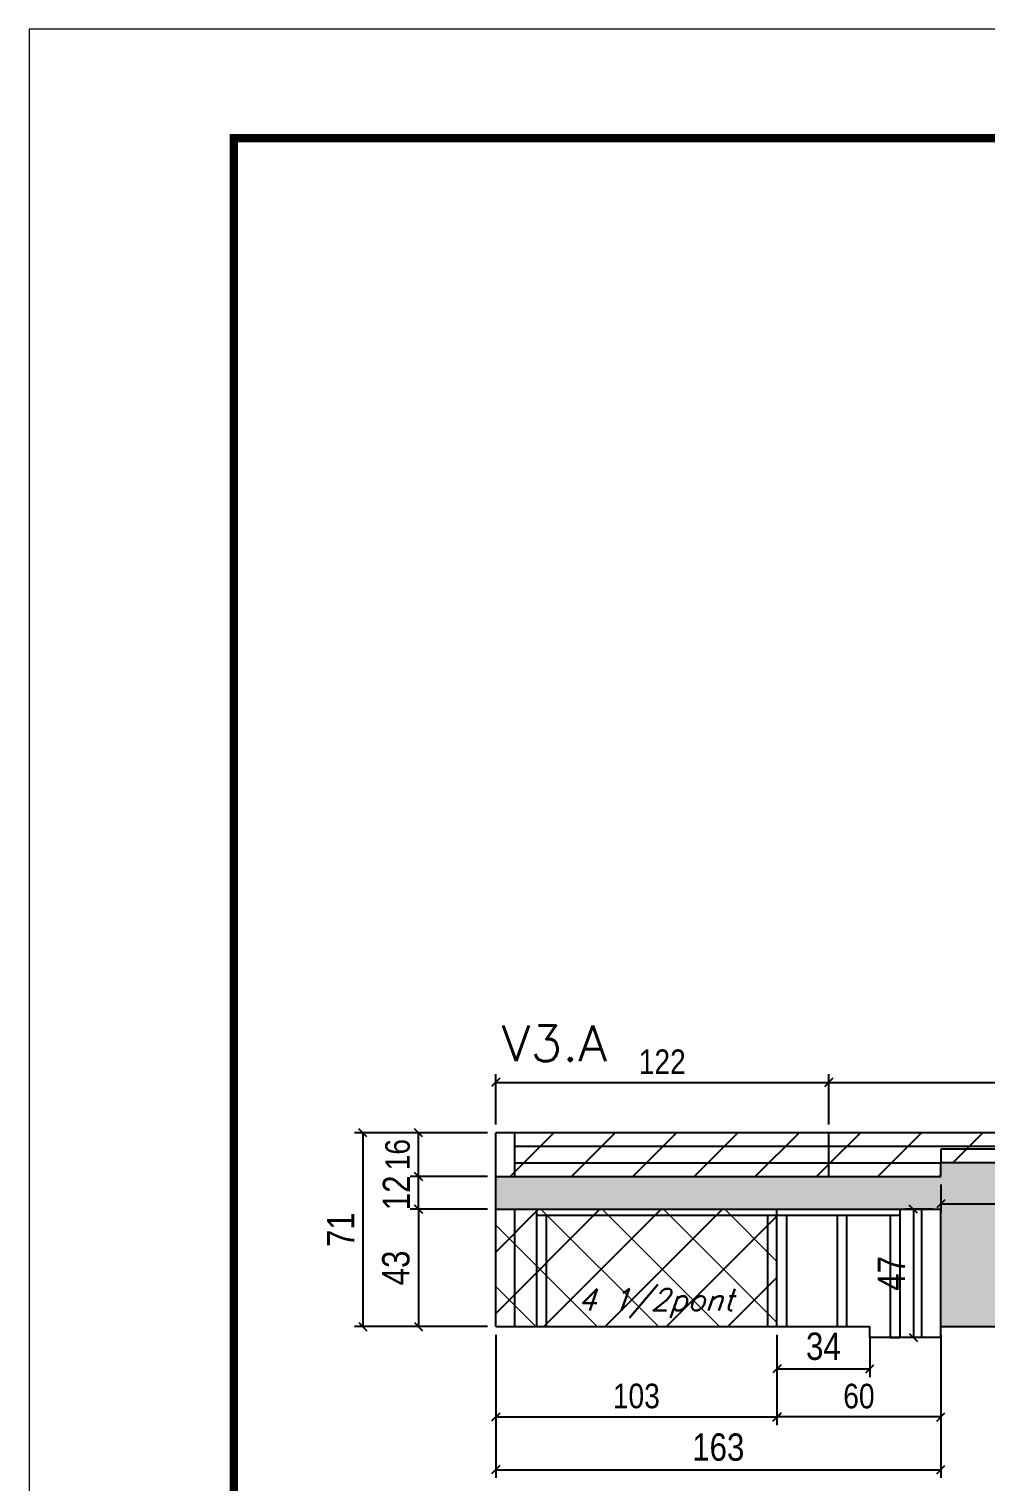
# Model space of a CAD drawing. Extents: x -10448 to -1189, y -11772 to 17235.
# Drawn here: x -5680 to -5329, y 15164 to 15696 of the extents above; entities that cross this region are included whole.
import ezdxf

# ---------------------------------------------------------------- set-up
doc = ezdxf.new("R2010")
doc.units = 0
doc.linetypes.add('DASHED', pattern=[0.75, 0.5, -0.25])
for name, color, linetype in [('COTA', 241, 'Continuous'), ('Painéis', 200, 'Continuous'), ('Reaproveitamento', 251, 'Continuous'), ('SARR_2.2x7', 40, 'Continuous'), ('SARR_3.5x7', 81, 'Continuous'), ('SARR_EDITAR', 141, 'Continuous'), ('texto', 7, 'Continuous')]:
    doc.layers.add(name, color=color, linetype=linetype)
for name, color, linetype, lineweight in [('Folhas', 255, 'Continuous', 9), ('Hachura', 251, 'Continuous', 9), ('SARRAFO DE PRESSAO', 251, 'DASHED', 9), ('Texto Seção', 7, 'Continuous', 15)]:
    doc.layers.add(name, color=color, linetype=linetype, lineweight=lineweight)
doc.styles.add('COTA TECNICA', font='techl___.ttf', dxfattribs={"height": 10})
doc.styles.add('COTA TECNICA-50', font='techl___.ttf', dxfattribs={"height": 9})
doc.styles.add('REGUA-120', font='ROMANS.shx', dxfattribs={"height": 15})
doc.styles.add('Romans', font='romans.shx')
doc.dimstyles.new('COTA PAINEL-50', dxfattribs={"dimtxt": 9, "dimasz": 3, "dimexe": 3, "dimexo": 3, "dimgap": 3, "dimtad": 1, "dimdec": 1, "dimzin": 12, "dimdsep": 46, "dimtxsty": 'COTA TECNICA-50', "dimblk1": 'OBLIQUE', "dimblk2": 'OBLIQUE', "dimsah": 1, "dimcen": 0.9, "dimclrd": 4, "dimclre": 4, "dimclrt": 240, "dimadec": 1, "dimazin": 3, "dimtfac": 1, "dimtdec": 1, "dimtmove": 0, "dimatfit": 3, "dimfxl": 1, "dimtolj": 1, "dimtzin": 12, "dimarcsym": 0})
doc.dimstyles.new('PAINEL', dxfattribs={"dimtxt": 10, "dimasz": 3, "dimexe": 3, "dimexo": 3, "dimgap": 3, "dimtad": 1, "dimdec": 1, "dimzin": 12, "dimdsep": 46, "dimtxsty": 'COTA TECNICA', "dimblk1": 'OBLIQUE', "dimblk2": 'OBLIQUE', "dimsah": 1, "dimcen": 0.9, "dimclrd": 4, "dimclre": 4, "dimclrt": 240, "dimadec": 1, "dimazin": 3, "dimtfac": 1, "dimtdec": 1, "dimtmove": 0, "dimatfit": 3, "dimfxl": 1, "dimtolj": 1, "dimtzin": 12, "dimarcsym": 0})
pattern_1 = [(45, (-139455.783, -9207.377), (-11.2253202, 11.2253202), [])]

# ---------------------------------------------------------------- blocks, each defined once
blk = doc.blocks.new('9999999999')
at = {"layer": 'Folhas'}
blk.add_lwpolyline([(98138.98, 34190.21), (99623.98, 34190.21), (99623.98, 35240.21), (98138.98, 35240.21)], close=True, dxfattribs=at)
at = {"layer": 'Folhas', "color": 30, "const_width": 3}
blk.add_lwpolyline([(98213.98, 34230.21), (99583.98, 34230.21), (99583.98, 35200.21), (98213.98, 35200.21)], close=True, dxfattribs=at)
blk = doc.blocks.new('_Oblique')
at = {"color": 0, "linetype": 'ByBlock', "lineweight": -2}
blk.add_line((-0.5, -0.5), (0.5, 0.5), dxfattribs=at)
blk = doc.blocks.new('*D133')
at = {"layer": 'COTA', "color": 4, "linetype": 'ByBlock', "lineweight": -2, "transparency": 16777216}
for p, q in [((-5508.94, 15217.41), (-5508.94, 15165.01)), ((-5345.94, 15217.41), (-5345.94, 15165.01)), ((-5508.94, 15168.01), (-5345.94, 15168.01))]:
    blk.add_line(p, q, dxfattribs=at)
at = {"layer": 'Defpoints', "color": 0, "linetype": 'ByBlock', "transparency": 16777216}
for p in [(-5508.94, 15220.41), (-5345.94, 15220.41), (-5345.94, 15168.01)]:
    blk.add_point(p, dxfattribs=at)
at = {"layer": 'COTA', "color": 4, "linetype": 'ByBlock', "lineweight": -2, "transparency": 16777216, "xscale": 3, "yscale": 3, "zscale": 3, "rotation": 180}
blk.add_blockref('_Oblique', (-5508.94, 15168.01), dxfattribs=at)
at = {"layer": 'COTA', "color": 4, "linetype": 'ByBlock', "lineweight": -2, "transparency": 16777216, "xscale": 3, "yscale": 3, "zscale": 3}
blk.add_blockref('_Oblique', (-5345.94, 15168.01), dxfattribs=at)
at = {"layer": 'COTA', "color": 240, "linetype": 'ByBlock', "transparency": 16777216, "insert": (-5427.44, 15176.23), "char_height": 10, "attachment_point": 5, "style": 'COTA TECNICA'}
blk.add_mtext('\\A1;163', dxfattribs=at)
blk = doc.blocks.new('*D109')
at = {"layer": 'COTA', "color": 4, "linetype": 'ByBlock', "lineweight": -2, "transparency": 16777216}
for p, q in [((-5511.94, 15263.41), (-5540.22, 15263.41)), ((-5537.22, 15263.41), (-5537.22, 15220.41)), ((-5511.94, 15220.41), (-5540.22, 15220.41))]:
    blk.add_line(p, q, dxfattribs=at)
at = {"layer": 'Defpoints', "color": 0, "linetype": 'ByBlock', "transparency": 16777216}
for p in [(-5508.94, 15263.41), (-5537.22, 15220.41), (-5508.94, 15220.41)]:
    blk.add_point(p, dxfattribs=at)
at = {"layer": 'COTA', "color": 4, "linetype": 'ByBlock', "lineweight": -2, "transparency": 16777216, "xscale": 3, "yscale": 3, "zscale": 3}
for p, rotation in [((-5537.22, 15263.41), 90), ((-5537.22, 15220.41), 270)]:
    blk.add_blockref('_Oblique', p, dxfattribs=dict(at, rotation=rotation))
at = {"layer": 'COTA', "color": 240, "linetype": 'ByBlock', "transparency": 16777216, "insert": (-5545.44, 15241.91), "char_height": 10, "attachment_point": 5, "rotation": 90, "style": 'COTA TECNICA'}
blk.add_mtext('\\A1;43', dxfattribs=at)
blk = doc.blocks.new('*D110')
at = {"layer": 'COTA', "color": 4, "linetype": 'ByBlock', "lineweight": -2, "transparency": 16777216}
for p, q in [((-5511.94, 15275.41), (-5540.22, 15275.41)), ((-5537.22, 15263.41), (-5537.22, 15275.41)), ((-5511.94, 15263.41), (-5540.22, 15263.41))]:
    blk.add_line(p, q, dxfattribs=at)
at = {"layer": 'Defpoints', "color": 0, "linetype": 'ByBlock', "transparency": 16777216}
for p in [(-5537.22, 15275.41), (-5508.94, 15275.41), (-5508.94, 15263.41)]:
    blk.add_point(p, dxfattribs=at)
at = {"layer": 'COTA', "color": 4, "linetype": 'ByBlock', "lineweight": -2, "transparency": 16777216, "xscale": 3, "yscale": 3, "zscale": 3}
for p, rotation in [((-5537.22, 15275.41), 90), ((-5537.22, 15263.41), 270)]:
    blk.add_blockref('_Oblique', p, dxfattribs=dict(at, rotation=rotation))
at = {"layer": 'COTA', "color": 240, "linetype": 'ByBlock', "transparency": 16777216, "insert": (-5545.28, 15269.41), "char_height": 10, "attachment_point": 5, "rotation": 90, "style": 'COTA TECNICA'}
blk.add_mtext('\\A1;12', dxfattribs=at)
blk = doc.blocks.new('*D111')
at = {"layer": 'COTA', "color": 4, "linetype": 'ByBlock', "lineweight": -2, "transparency": 16777216}
for p, q in [((-5511.94, 15291.41), (-5560.58, 15291.41)), ((-5557.58, 15291.41), (-5557.58, 15220.41)), ((-5511.94, 15220.41), (-5560.58, 15220.41))]:
    blk.add_line(p, q, dxfattribs=at)
at = {"layer": 'Defpoints', "color": 0, "linetype": 'ByBlock', "transparency": 16777216}
for p in [(-5508.94, 15291.41), (-5557.58, 15220.41), (-5508.94, 15220.41)]:
    blk.add_point(p, dxfattribs=at)
at = {"layer": 'COTA', "color": 4, "linetype": 'ByBlock', "lineweight": -2, "transparency": 16777216, "xscale": 3, "yscale": 3, "zscale": 3}
for p, rotation in [((-5557.58, 15291.41), 90), ((-5557.58, 15220.41), 270)]:
    blk.add_blockref('_Oblique', p, dxfattribs=dict(at, rotation=rotation))
at = {"layer": 'COTA', "color": 240, "linetype": 'ByBlock', "transparency": 16777216, "insert": (-5565.65, 15255.91), "char_height": 10, "attachment_point": 5, "rotation": 90, "style": 'COTA TECNICA'}
blk.add_mtext('\\A1;71', dxfattribs=at)
blk = doc.blocks.new('*D112')
at = {"layer": 'COTA', "color": 4, "linetype": 'ByBlock', "lineweight": -2, "transparency": 16777216}
for p, q in [((-5511.94, 15291.41), (-5540.22, 15291.41)), ((-5537.22, 15275.41), (-5537.22, 15291.41)), ((-5511.94, 15275.41), (-5540.22, 15275.41))]:
    blk.add_line(p, q, dxfattribs=at)
at = {"layer": 'Defpoints', "color": 0, "linetype": 'ByBlock', "transparency": 16777216}
for p in [(-5537.22, 15291.41), (-5508.94, 15291.41), (-5508.94, 15275.41)]:
    blk.add_point(p, dxfattribs=at)
at = {"layer": 'COTA', "color": 4, "linetype": 'ByBlock', "lineweight": -2, "transparency": 16777216, "xscale": 3, "yscale": 3, "zscale": 3}
for p, rotation in [((-5537.22, 15291.41), 90), ((-5537.22, 15275.41), 270)]:
    blk.add_blockref('_Oblique', p, dxfattribs=dict(at, rotation=rotation))
at = {"layer": 'COTA', "color": 240, "linetype": 'ByBlock', "transparency": 16777216, "insert": (-5544.81, 15283.41), "char_height": 9, "attachment_point": 5, "rotation": 90, "style": 'COTA TECNICA-50'}
blk.add_mtext('\\A1;16', dxfattribs=at)
blk = doc.blocks.new('*D118')
at = {"layer": 'COTA', "color": 4, "linetype": 'ByBlock', "lineweight": -2, "transparency": 16777216}
for p, q in [((-5508.94, 15294.41), (-5508.94, 15312.88)), ((-5508.94, 15309.88), (-5386.94, 15309.88)), ((-5386.94, 15294.41), (-5386.94, 15312.88))]:
    blk.add_line(p, q, dxfattribs=at)
at = {"layer": 'Defpoints', "color": 0, "linetype": 'ByBlock', "transparency": 16777216}
for p in [(-5386.94, 15309.88), (-5508.94, 15291.41), (-5386.94, 15291.41)]:
    blk.add_point(p, dxfattribs=at)
at = {"layer": 'COTA', "color": 4, "linetype": 'ByBlock', "lineweight": -2, "transparency": 16777216, "xscale": 3, "yscale": 3, "zscale": 3, "rotation": 180}
blk.add_blockref('_Oblique', (-5508.94, 15309.88), dxfattribs=at)
at = {"layer": 'COTA', "color": 4, "linetype": 'ByBlock', "lineweight": -2, "transparency": 16777216, "xscale": 3, "yscale": 3, "zscale": 3}
blk.add_blockref('_Oblique', (-5386.94, 15309.88), dxfattribs=at)
at = {"layer": 'COTA', "color": 240, "linetype": 'ByBlock', "transparency": 16777216, "insert": (-5447.94, 15317.43), "char_height": 9, "attachment_point": 5, "style": 'COTA TECNICA-50'}
blk.add_mtext('\\A1;122', dxfattribs=at)
blk = doc.blocks.new('*D119')
at = {"layer": 'COTA', "color": 4, "linetype": 'ByBlock', "lineweight": -2, "transparency": 16777216}
for p, q in [((-5386.94, 15294.41), (-5386.94, 15312.88)), ((-5386.94, 15309.88), (-5230.9, 15309.88)), ((-5230.9, 15294.41), (-5230.9, 15312.88))]:
    blk.add_line(p, q, dxfattribs=at)
at = {"layer": 'Defpoints', "color": 0, "linetype": 'ByBlock', "transparency": 16777216}
for p in [(-5230.9, 15309.88), (-5386.94, 15291.41), (-5230.9, 15291.41)]:
    blk.add_point(p, dxfattribs=at)
at = {"layer": 'COTA', "color": 4, "linetype": 'ByBlock', "lineweight": -2, "transparency": 16777216, "xscale": 3, "yscale": 3, "zscale": 3, "rotation": 180}
blk.add_blockref('_Oblique', (-5386.94, 15309.88), dxfattribs=at)
at = {"layer": 'COTA', "color": 4, "linetype": 'ByBlock', "lineweight": -2, "transparency": 16777216, "xscale": 3, "yscale": 3, "zscale": 3}
blk.add_blockref('_Oblique', (-5230.9, 15309.88), dxfattribs=at)
at = {"layer": 'COTA', "color": 240, "linetype": 'ByBlock', "transparency": 16777216, "insert": (-5308.92, 15317.48), "char_height": 9, "attachment_point": 5, "style": 'COTA TECNICA-50'}
blk.add_mtext('\\A1;156', dxfattribs=at)
blk = doc.blocks.new('*D126')
at = {"layer": 'COTA', "color": 4, "linetype": 'ByBlock', "lineweight": -2, "transparency": 16777216}
for p, q in [((-5230.9, 15277.41), (-5230.9, 15262.37)), ((-5345.94, 15272.41), (-5345.94, 15262.37)), ((-5345.94, 15265.37), (-5230.9, 15265.37))]:
    blk.add_line(p, q, dxfattribs=at)
at = {"layer": 'Defpoints', "color": 0, "linetype": 'ByBlock', "transparency": 16777216}
for p in [(-5230.9, 15280.41), (-5345.94, 15275.41), (-5230.9, 15265.37)]:
    blk.add_point(p, dxfattribs=at)
at = {"layer": 'COTA', "color": 4, "linetype": 'ByBlock', "lineweight": -2, "transparency": 16777216, "xscale": 3, "yscale": 3, "zscale": 3, "rotation": 180}
blk.add_blockref('_Oblique', (-5345.94, 15265.37), dxfattribs=at)
at = {"layer": 'COTA', "color": 4, "linetype": 'ByBlock', "lineweight": -2, "transparency": 16777216, "xscale": 3, "yscale": 3, "zscale": 3}
blk.add_blockref('_Oblique', (-5230.9, 15265.37), dxfattribs=at)
at = {"layer": 'COTA', "color": 240, "linetype": 'ByBlock', "transparency": 16777216, "insert": (-5288.42, 15272.97), "char_height": 9, "attachment_point": 5, "style": 'COTA TECNICA-50'}
blk.add_mtext('\\A1;115', dxfattribs=at)
blk = doc.blocks.new('*D129')
at = {"layer": 'COTA', "color": 4, "linetype": 'ByBlock', "lineweight": -2, "transparency": 16777216}
for p, q in [((-5405.94, 15217.41), (-5405.94, 15184.32)), ((-5345.94, 15213.41), (-5345.94, 15184.32)), ((-5345.94, 15187.32), (-5405.94, 15187.32))]:
    blk.add_line(p, q, dxfattribs=at)
at = {"layer": 'Defpoints', "color": 0, "linetype": 'ByBlock', "transparency": 16777216}
for p in [(-5405.94, 15220.41), (-5345.94, 15216.41), (-5405.94, 15187.32)]:
    blk.add_point(p, dxfattribs=at)
at = {"layer": 'COTA', "color": 4, "linetype": 'ByBlock', "lineweight": -2, "transparency": 16777216, "xscale": 3, "yscale": 3, "zscale": 3, "rotation": 180}
blk.add_blockref('_Oblique', (-5405.94, 15187.32), dxfattribs=at)
at = {"layer": 'COTA', "color": 4, "linetype": 'ByBlock', "lineweight": -2, "transparency": 16777216, "xscale": 3, "yscale": 3, "zscale": 3}
blk.add_blockref('_Oblique', (-5345.94, 15187.32), dxfattribs=at)
at = {"layer": 'COTA', "color": 240, "linetype": 'ByBlock', "transparency": 16777216, "insert": (-5375.94, 15194.91), "char_height": 9, "attachment_point": 5, "style": 'COTA TECNICA-50'}
blk.add_mtext('\\A1;60', dxfattribs=at)
blk = doc.blocks.new('*D130')
at = {"layer": 'COTA', "color": 4, "linetype": 'ByBlock', "lineweight": -2, "transparency": 16777216}
for p, q in [((-5508.94, 15217.41), (-5508.94, 15184.27)), ((-5405.94, 15217.41), (-5405.94, 15184.27)), ((-5405.94, 15187.27), (-5508.94, 15187.27))]:
    blk.add_line(p, q, dxfattribs=at)
at = {"layer": 'Defpoints', "color": 0, "linetype": 'ByBlock', "transparency": 16777216}
for p in [(-5508.94, 15220.41), (-5405.94, 15220.41), (-5508.94, 15187.27)]:
    blk.add_point(p, dxfattribs=at)
at = {"layer": 'COTA', "color": 4, "linetype": 'ByBlock', "lineweight": -2, "transparency": 16777216, "xscale": 3, "yscale": 3, "zscale": 3, "rotation": 180}
blk.add_blockref('_Oblique', (-5508.94, 15187.27), dxfattribs=at)
at = {"layer": 'COTA', "color": 4, "linetype": 'ByBlock', "lineweight": -2, "transparency": 16777216, "xscale": 3, "yscale": 3, "zscale": 3}
blk.add_blockref('_Oblique', (-5405.94, 15187.27), dxfattribs=at)
at = {"layer": 'COTA', "color": 240, "linetype": 'ByBlock', "transparency": 16777216, "insert": (-5457.44, 15194.96), "char_height": 9, "attachment_point": 5, "style": 'COTA TECNICA-50'}
blk.add_mtext('\\A1;103', dxfattribs=at)
blk = doc.blocks.new('*D115')
at = {"layer": 'COTA', "color": 4, "lineweight": -2, "transparency": 16777216}
for p, q in [((-5405.94, 15217.07), (-5405.94, 15201.94)), ((-5371.94, 15217.07), (-5371.94, 15201.94)), ((-5405.94, 15204.94), (-5371.94, 15204.94))]:
    blk.add_line(p, q, dxfattribs=at)
at = {"layer": 'Defpoints', "color": 0, "transparency": 16777216}
for p in [(-5405.94, 15220.07), (-5371.94, 15220.07), (-5371.94, 15204.94)]:
    blk.add_point(p, dxfattribs=at)
at = {"layer": 'COTA', "color": 4, "lineweight": -2, "transparency": 16777216, "xscale": 3, "yscale": 3, "zscale": 3, "rotation": 180}
blk.add_blockref('_Oblique', (-5405.94, 15204.94), dxfattribs=at)
at = {"layer": 'COTA', "color": 4, "lineweight": -2, "transparency": 16777216, "xscale": 3, "yscale": 3, "zscale": 3}
blk.add_blockref('_Oblique', (-5371.94, 15204.94), dxfattribs=at)
at = {"layer": 'COTA', "color": 240, "transparency": 16777216, "insert": (-5388.94, 15213.16), "char_height": 10, "attachment_point": 5, "style": 'COTA TECNICA'}
blk.add_mtext('\\A1;34', dxfattribs=at)
blk = doc.blocks.new('*D116')
at = {"layer": 'COTA', "color": 4, "lineweight": -2, "transparency": 16777216}
for p, q in [((-5348.94, 15263.41), (-5358.99, 15263.41)), ((-5355.99, 15263.41), (-5355.99, 15216.41)), ((-5348.94, 15216.41), (-5358.99, 15216.41))]:
    blk.add_line(p, q, dxfattribs=at)
at = {"layer": 'Defpoints', "color": 0, "transparency": 16777216}
for p in [(-5345.94, 15263.41), (-5355.99, 15216.41), (-5345.94, 15216.41)]:
    blk.add_point(p, dxfattribs=at)
at = {"layer": 'COTA', "color": 4, "lineweight": -2, "transparency": 16777216, "xscale": 3, "yscale": 3, "zscale": 3}
for p, rotation in [((-5355.99, 15263.41), 90), ((-5355.99, 15216.41), 270)]:
    blk.add_blockref('_Oblique', p, dxfattribs=dict(at, rotation=rotation))
at = {"layer": 'COTA', "color": 240, "transparency": 16777216, "insert": (-5364.06, 15239.91), "char_height": 10, "attachment_point": 5, "rotation": 90, "style": 'COTA TECNICA'}
blk.add_mtext('\\A1;47', dxfattribs=at)

msp = doc.modelspace()

# ---------------------------------------------------------------- hatches: boundary and pattern name
at = {"layer": 'COTA', "linetype": 'ByBlock'}
h = msp.add_hatch(dxfattribs=at)
h.set_pattern_fill('AR-CONC', color=256, scale=0.03)
h.set_pattern_definition([(50, (-139455.7827, -9207.3767), (5.46554007, -0.47817257), [0.5715, -6.2865]), (355, (-139455.7827, -9207.3767), (-1.05730264, 5.73170536), [0.4572, -5.02921753]), (100.4514447, (-139455.327, -9207.4165), (4.40823741, 5.25353256), [0.48570026, -5.34270734]), (46.1842, (-139455.783, -9205.8527), (8.13237123, -1.26126984), [0.85725, -9.42975]), (96.6355576, (-139455.105, -9205.958), (7.122124, 7.42278374), [0.7285507, -8.01406824]), (351.184151, (-139455.783, -9205.853), (7.122124, 7.42278374), [0.685799, -7.54379196]), (21, (-139455.0207, -9206.2337), (4.54843174, -3.06795595), [0.5715, -6.2865]), (326, (-139455.0207, -9206.2337), (1.85406085, 5.52563898), [0.4572, -5.0292]), (71.451445, (-139454.6417, -9206.4893), (6.40249258, 2.45768307), [0.48570026, -5.34269813]), (37.5, (-139455.7827, -9207.3767), (0.092658098, 2.536651166), [0, -4.96824, 0, -5.1054, 0, -5.04825]), (7.5, (-139455.7827, -9207.3767), (2.004589875, 3.005417245), [0, -2.91084, 0, -4.85394, 0, -1.92405]), (327.5, (-139457.482, -9207.3767), (4.067717855, -0.17186232), [0, -1.905, 0, -5.9436, 0, -7.8867]), (317.5, (-139458.244, -9207.3767), (4.44387544, 0.76279473), [0, -2.4765, 0, -3.94716, 0, -5.6007])])
h.paths.add_polyline_path([(-5318.9, 15262.41), (-4854.4, 15262.41), (-4366.4, 15262.41), (-4366.4, 15280.41), (-4854.4, 15280.41), (-5242.4, 15280.41), (-5345.94, 15280.41), (-5345.94, 15275.41), (-5508.94, 15275.41), (-5508.94, 15263.41), (-5345.94, 15263.41), (-5345.94, 15220.41), (-5318.9, 15220.41)])
at = {"layer": 'Hachura', "linetype": 'ByBlock'}
h = msp.add_hatch(dxfattribs=at)
h.set_pattern_fill('ANSI37', color=256, scale=5)
h.set_pattern_definition([(45, (-139455.783, -9207.377), (-11.2253202, 11.2253202), []), (135, (-139455.783, -9207.377), (-11.2253202, -11.2253202), [])])
h.paths.add_polyline_path([(-5405.94, 15220.41), (-5405.94, 15263.41), (-5508.94, 15263.41), (-5508.94, 15220.41)])
at = {"layer": 'Reaproveitamento', "linetype": 'ByBlock'}
h = msp.add_hatch(dxfattribs=at)
h.set_pattern_fill('ANSI31', color=256, scale=5)
h.set_pattern_definition(pattern_1)
h.paths.add_polyline_path([(-5508.94, 15291.41), (-5508.94, 15275.41), (-5386.94, 15275.41), (-5386.94, 15291.41)])
h = msp.add_hatch(dxfattribs=at)
h.set_pattern_fill('ANSI31', color=256, scale=5)
h.set_pattern_definition(pattern_1)
h.paths.add_polyline_path([(-5345.94, 15275.41), (-5345.94, 15280.41), (-5230.9, 15280.41), (-5230.9, 15291.41), (-5386.94, 15291.41), (-5386.94, 15275.41)])
h = msp.add_hatch(dxfattribs=at)
h.set_pattern_fill('ANSI31', color=256, scale=5)
h.set_pattern_definition(pattern_1)
h.paths.add_polyline_path([(-5508.94, 15263.41), (-5508.94, 15220.41), (-5405.94, 15220.41), (-5405.94, 15263.41)])

# ---------------------------------------------------------------- linework, layer by layer
at = {"layer": 'COTA', "linetype": 'ByBlock'}
for p, q in [((-5508.94, 15263.41), (-5508.94, 15275.41)), ((-5345.94, 15220.41), (-5318.9, 15220.41))]:
    msp.add_line(p, q, dxfattribs=at)
at = {"layer": 'Painéis', "linetype": 'ByBlock'}
for p, q in [((-5508.94, 15275.41), (-5508.94, 15291.41)), ((-5386.94, 15275.41), (-5386.94, 15291.41)), ((-5345.94, 15275.41), (-5345.94, 15280.41)), ((-5508.94, 15275.41), (-5345.94, 15275.41)), ((-5508.94, 15263.41), (-5345.94, 15263.41)), ((-5508.94, 15220.41), (-5508.94, 15263.41)), ((-5405.94, 15220.41), (-5405.94, 15263.41)), ((-5345.94, 15216.41), (-5345.94, 15263.41)), ((-5508.94, 15220.41), (-5371.94, 15220.41)), ((-5371.94, 15216.41), (-5371.94, 15220.41))]:
    msp.add_line(p, q, dxfattribs=at)
at = {"layer": 'Painéis', "linetype": 'Continuous'}
for p, q in [((-5230.9, 15291.41), (-5508.94, 15291.41)), ((-5345.94, 15216.41), (-5371.94, 15216.41))]:
    msp.add_line(p, q, dxfattribs=at)
msp.add_lwpolyline([(-5230.9, 15280.41), (-5345.94, 15280.41)], dxfattribs=at)
at = {"layer": 'SARR_2.2x7', "linetype": 'Continuous'}
for p, q in [((-5501.94, 15275.41), (-5501.94, 15291.41)), ((-5501.94, 15220.41), (-5501.94, 15263.41)), ((-5352.94, 15216.41), (-5352.94, 15263.41)), ((-5493.94, 15261.21), (-5360.94, 15261.21))]:
    msp.add_line(p, q, dxfattribs=at)
at = {"layer": 'SARR_3.5x7'}
for p, q in [((-5493.94, 15263.41), (-5493.94, 15220.41)), ((-5360.94, 15263.41), (-5360.94, 15216.41)), ((-5490.44, 15261.21), (-5490.44, 15220.41)), ((-5409.44, 15261.21), (-5409.44, 15220.41)), ((-5402.44, 15261.21), (-5402.44, 15220.41)), ((-5383.94, 15261.21), (-5383.94, 15220.41)), ((-5380.44, 15261.21), (-5380.44, 15220.41)), ((-5364.44, 15261.21), (-5364.44, 15216.41)), ((-5493.94, 15220.41), (-5490.44, 15220.41)), ((-5364.44, 15216.41), (-5360.94, 15216.41))]:
    msp.add_line(p, q, dxfattribs=at)
at = {"layer": 'SARR_EDITAR', "linetype": 'Continuous'}
for p, q in [((-5230.9, 15286.41), (-5501.94, 15286.41)), ((-5345.94, 15285.41), (-5345.94, 15280.41))]:
    msp.add_line(p, q, dxfattribs=at)
at = {"layer": 'SARR_EDITAR', "linetype": 'ByBlock'}
msp.add_line((-5501.94, 15280.41), (-5345.94, 15280.41), dxfattribs=at)
at = {"layer": 'SARR_EDITAR', "linetype": 'Continuous'}
msp.add_lwpolyline([(-5230.9, 15285.41), (-5345.94, 15285.41)], dxfattribs=at)

# ---------------------------------------------------------------- block references
at = {"layer": 'SARRAFO DE PRESSAO', "color": 6, "linetype": 'ByBlock'}
msp.add_blockref('9999999999', (-103818.76, -19544.55), dxfattribs=at)

# ---------------------------------------------------------------- texts
at = {"layer": 'texto', "color": 2, "insert": (-5450.33, 15228.95), "char_height": 8, "attachment_point": 5, "style": 'Romans'}
msp.add_mtext('{\\Q19;\\C256;4 1/2pont}', dxfattribs=at)
at = {"layer": 'Texto Seção', "style": 'REGUA-120', "width": 1.05}
msp.add_text('V3.A', height=13, dxfattribs=at).set_placement((-5506.74, 15317.69))

# ---------------------------------------------------------------- dimensions: what is measured, and where the dimension line sits
at = {"layer": 'COTA', "linetype": 'ByBlock'}
for base, p1, p2, dimstyle, picture, middle in [((-5386.94, 15309.88), (-5508.94, 15291.41), (-5386.94, 15291.41), 'COTA PAINEL-50', '*D118', (-5447.94, 15317.43)), ((-5230.9, 15265.37), (-5345.94, 15275.41), (-5230.9, 15280.41), 'COTA PAINEL-50', '*D126', (-5288.42, 15272.97)), ((-5345.94, 15168.01), (-5508.94, 15220.41), (-5345.94, 15220.41), 'PAINEL', '*D133', (-5427.44, 15176.23)), ((-5405.94, 15187.32), (-5345.94, 15216.41), (-5405.94, 15220.41), 'COTA PAINEL-50', '*D129', (-5375.94, 15194.91))]:
    dim = msp.add_linear_dim(base=base, p1=p1, p2=p2, dimstyle=dimstyle, dxfattribs=at)
    dim.commit()
    dim.dimension.update_dxf_attribs({"geometry": picture, "text_midpoint": middle})
for base, p1, p2, picture, middle in [((-5230.9, 15309.88), (-5386.94, 15291.41), (-5230.9, 15291.41), '*D119', (-5308.92, 15317.48)), ((-5508.94, 15187.27), (-5405.94, 15220.41), (-5508.94, 15220.41), '*D130', (-5457.44, 15194.96))]:
    dim = msp.add_linear_dim(base=base, p1=p1, p2=p2, dimstyle='COTA PAINEL-50', override={"dimtmove": 1}, dxfattribs=at)
    dim.commit()
    dim.dimension.update_dxf_attribs({"geometry": picture, "text_midpoint": middle})
for base, p1, p2, dimstyle, picture, middle in [((-5557.58, 15220.41), (-5508.94, 15291.41), (-5508.94, 15220.41), 'PAINEL', '*D111', (-5565.65, 15255.91)), ((-5537.22, 15291.41), (-5508.94, 15275.41), (-5508.94, 15291.41), 'COTA PAINEL-50', '*D112', (-5544.81, 15283.41)), ((-5537.22, 15220.41), (-5508.94, 15263.41), (-5508.94, 15220.41), 'PAINEL', '*D109', (-5545.44, 15241.91))]:
    dim = msp.add_linear_dim(base=base, p1=p1, p2=p2, angle=90, dimstyle=dimstyle, dxfattribs=at)
    dim.commit()
    dim.dimension.update_dxf_attribs({"geometry": picture, "text_midpoint": middle})
dim = msp.add_linear_dim(base=(-5537.22, 15275.41), p1=(-5508.94, 15263.41), p2=(-5508.94, 15275.41), angle=90, dimstyle='PAINEL', dxfattribs=at)
dim.commit()
dim.dimension.update_dxf_attribs({"geometry": '*D110', "text_midpoint": (-5537.22, 15269.41), "dimtype": 160})
at = {"layer": 'COTA'}
dim = msp.add_linear_dim(base=(-5355.99, 15216.41), p1=(-5345.94, 15263.41), p2=(-5345.94, 15216.41), angle=90, dimstyle='PAINEL', dxfattribs=at)
dim.commit()
dim.dimension.update_dxf_attribs({"geometry": '*D116', "text_midpoint": (-5364.06, 15239.91)})
dim = msp.add_linear_dim(base=(-5371.94, 15204.94), p1=(-5405.94, 15220.07), p2=(-5371.94, 15220.07), dimstyle='PAINEL', dxfattribs=at)
dim.commit()
dim.dimension.update_dxf_attribs({"geometry": '*D115', "text_midpoint": (-5388.94, 15213.16)})

doc.saveas('drawing.dxf')
